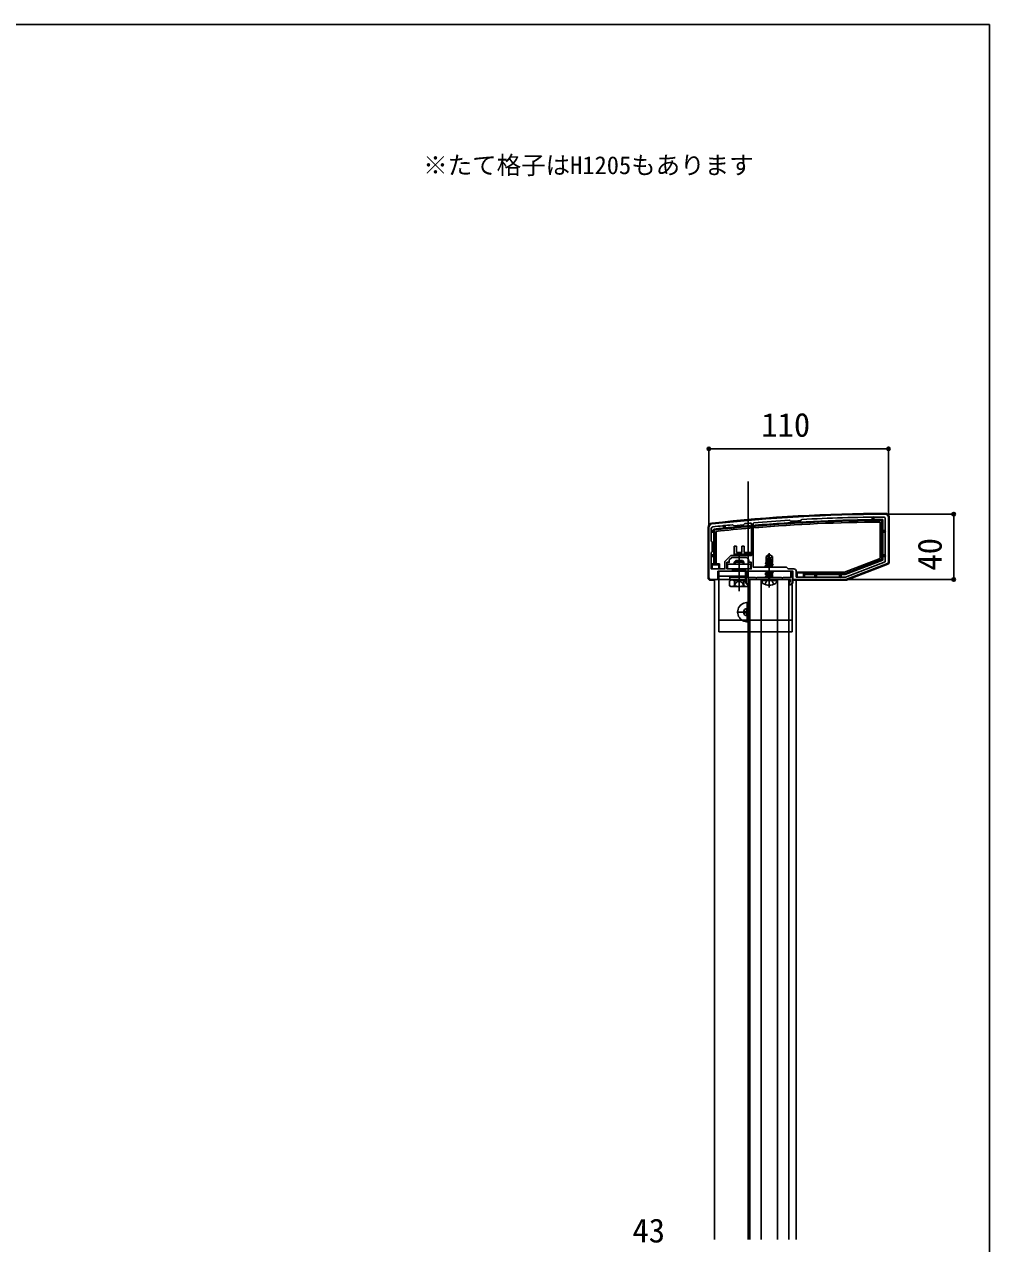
# Model space of a CAD drawing. Units: millimetres, scale not verified. Extents: x -875 to 875, y -1304 to 1296.
# Drawn here: x 284 to 875, y 499 to 1246 of the extents above; entities that cross this region are included whole.
import ezdxf
from ezdxf.enums import TextEntityAlignment as Align

# ---------------------------------------------------------------- set-up
doc = ezdxf.new("R2010")
doc.units = ezdxf.units.MM
doc.header["$LTSCALE"] = 8
for name, color, linetype in [('0-2_USER1', 3, 'Continuous'), ('0-3_YKK_11', 7, 'Continuous'), ('0-4_YKK_12', 2, 'Continuous'), ('0-5_YKK_13', 4, 'Continuous'), ('0-6_YKK_D', 6, 'Continuous'), ('0-7_YKK_ZWAK', 7, 'Continuous')]:
    doc.layers.add(name, color=color, linetype=linetype)
doc.styles.add('ＭＳ ゴシック', font='')
doc.styles.get('ＭＳ ゴシック').set_extended_font_data('MS Gothic')

msp = doc.modelspace()

# ---------------------------------------------------------------- linework, layer by layer
at = {"layer": '0-3_YKK_11'}
for p, q in [((813, 943.8), (813, 916.487)), ((703, 906.8), (703, 937.8)), ((728.874, 940.342), (729.2, 940.043)), ((812.359, 915.553), (787, 905.8))]:
    msp.add_line(p, q, dxfattribs=at)
for points in [[(752.289, 942.076), (752.507, 942.001), (753.057, 941.511), (753.275, 941.436)], [(759.015, 941.771), (759.223, 941.871), (759.713, 942.422), (759.921, 942.522)], [(811, 942.996), (811, 916.638), (786.721, 907.3)], [(729.2, 940.043), (729.2, 920.5), (721.5, 920.5), (716.503, 920.5), (712.8, 916.797), (712.8, 912.3), (704.5, 912.3), (704.5, 922.3), (705, 922.8), (705, 928.8), (704.5, 929.3), (704.5, 937.05)], [(717.369, 939.286), (717.59, 939.218), (718.244, 938.675), (724.218, 939.229), (724.768, 939.892), (724.972, 939.999)], [(755, 912.3), (751.5, 912.3), (750.5, 913.3), (730.2, 913.3), (730.2, 940.179), (730.475, 940.478)], [(787, 905.8), (754.5, 905.8), (754.5, 910.8), (725.5, 910.8), (725.5, 912.3), (729, 912.3), (729, 916.3), (727.5, 916.3), (727.5, 917.8), (726, 919.3), (721.958, 919.3), (721.775, 919.42), (721.225, 919.42), (721.042, 919.3), (717, 919.3), (715.5, 917.8), (715.5, 916.3), (714, 916.3), (714, 912.3), (717.5, 912.3), (717.5, 910.8), (708.5, 910.8), (708.5, 905.8), (704, 905.8)], [(725.8, 904.3), (725.8, 910.8), (726.8, 910.8), (726.8, 907), (731.48, 907), (731.74, 906.85), (732.26, 906.85), (732.52, 907), (739.48, 907), (739.74, 906.85), (740, 906.7), (740.26, 906.85), (740.52, 907), (747.48, 907), (747.74, 906.85), (748.26, 906.85), (748.52, 907), (753.2, 907), (753.2, 910.8), (754.2, 910.8), (754.2, 904.3)], [(753, 905.8), (740, 905.8), (727, 905.8), (727, 904.3), (727.8, 904.3), (727.8, 903.3), (727.3, 902.8)], [(752.7, 902.8), (752.2, 903.3), (752.2, 904.3), (753, 904.3), (753, 905.8)], [(786.721, 907.3), (756.5, 907.3), (756.5, 910.8)]]:
    msp.add_lwpolyline(points, dxfattribs=at)
for centre, radius, start, end in [((814.32, -54.191), 999.997, 90.19062, 96.28878), ((814.322, -54.21), 998.215, 93.56287, 94.81833), ((814.319, -54.177), 997.482, 93.17831, 93.50862), ((814.32, -54.194), 998.2, 90.24824, 93.12403), ((810, 942.996), 1, 360, 90.24824), ((811, 943.8), 2, 0.00001, 90.19061), ((705, 937.8), 2, 96.28876, 180.00001), ((705.5, 937.05), 1, 96.26493, 180.00001), ((814.32, -54.19), 998.195, 95.57372, 96.26494), ((814.314, -54.119), 998.124, 94.91053, 95.13541), ((755, 910.8), 1.5, 0.00001, 89.99999), ((812, 916.487), 1, 291.0375, 359.99997), ((704, 906.8), 1, 180.00001, 269.99999), ((727.3, 904.3), 1.5, 180.00001, 269.99999), ((752.7, 904.3), 1.5, 270.00001, 359.99999)]:
    msp.add_arc(centre, radius, start, end, dxfattribs=at)
at = {"layer": '0-4_YKK_12'}
for p, q in [((727, 965.8), (727, 501.542)), ((721.5, 898.678), (721.5, 920.089)), ((721.5, 902.8), (721.5, 918.332)), ((752, 905.8), (728, 905.8)), ((728, 501.542), (728, 905.8)), ((735, 501.542), (735, 905.8)), ((745.002, 501.542), (745.002, 905.8)), ((752, 501.542), (752, 905.8)), ((756.5, 905.8), (754.5, 905.8)), ((756.5, 501.542), (756.5, 905.8)), ((726.5, 879.5), (726.5, 892.1)), ((728, 885.8), (720.2, 885.8))]:
    msp.add_line(p, q, dxfattribs=at)
msp.add_lwpolyline([(715.75, 905.8), (706.5, 905.8), (706.5, 501.542)], dxfattribs=at)
at = {"layer": '0-5_YKK_13'}
for p, q in [((803, 943.652), (803, 943.152)), ((803, 943.152), (804, 943.152)), ((803, 942.441), (803, 943.152)), ((804, 943.152), (804, 943.652)), ((804, 943.152), (804, 942.452)), ((808, 918.698), (808, 940.985)), ((813.5, 916.487), (813.5, 943.8)), ((702.5, 937.8), (702.5, 906.8)), ((704.8, 935.8), (705.3, 935.8)), ((705.3, 934.8), (704.8, 934.8)), ((706, 935.8), (705.3, 935.8)), ((706, 936.602), (706.5, 936.154)), ((706, 936.602), (706, 935.8)), ((706, 934.8), (706, 935.8)), ((706, 934.8), (706, 920.8)), ((706.5, 915.3), (706.5, 936.154)), ((707.5, 935.256), (707.5, 915.3)), ((712, 937.24), (712, 938.042)), ((713, 938.042), (713, 937.342)), ((728.2, 938.276), (728.2, 938.778)), ((728.2, 938.276), (728.2, 937.272)), ((731.2, 939.034), (731.2, 938.532)), ((731.2, 937.528), (731.2, 938.532)), ((809.5, 935.8), (810.2, 935.8)), ((810.2, 934.8), (809.5, 934.8)), ((810.2, 935.8), (810.2, 934.8)), ((810.7, 935.8), (810.2, 935.8)), ((810.2, 934.8), (810.7, 934.8)), ((718.4, 926.3), (719.9, 926.3)), ((718.4, 920.8), (718.4, 926.3)), ((719.9, 926.3), (719.9, 922.3)), ((723.1, 926.3), (724.6, 926.3)), ((723.1, 922.3), (723.1, 926.3)), ((724.6, 926.3), (724.6, 922.3)), ((704.8, 920.8), (705.3, 920.8)), ((705.3, 919.8), (704.8, 919.8)), ((706, 920.8), (705.3, 920.8)), ((706, 919.8), (706, 920.8)), ((728.4, 921.3), (718.4, 921.3)), ((728.4, 920.8), (718.4, 920.8)), ((719.9, 922.3), (723.1, 922.3)), ((724.6, 922.3), (728.4, 922.3)), ((728.4, 922.3), (728.4, 920.8)), ((737.999, 919.871), (739.823, 921.102)), ((737.999, 916.018), (737.999, 919.871)), ((737.999, 919.871), (738.352, 919.683)), ((738.419, 914.499), (739.823, 920.676)), ((738.929, 914.62), (740, 919.329)), ((740.177, 921.102), (739.823, 921.102)), ((739.823, 920.676), (739.823, 921.102)), ((740, 900.856), (740, 921.929)), ((740, 919.329), (740, 921.102)), ((740, 919.329), (740.177, 921.102)), ((742.001, 919.871), (740.177, 921.102)), ((740.824, 918.865), (742.001, 919.871)), ((742.001, 916.428), (742.001, 919.871)), ((809.5, 920.8), (810.2, 920.8)), ((810.2, 919.8), (809.5, 919.8)), ((810.2, 920.8), (810.2, 919.8)), ((810.7, 920.8), (810.2, 920.8)), ((810.2, 919.8), (810.7, 919.8)), ((704.5, 912.6), (704.5, 915.3)), ((704.5, 915.3), (706, 915.3)), ((705, 914.8), (704.5, 915.3)), ((705, 912.3), (705, 914.8)), ((707.5, 915.3), (706.5, 915.3)), ((707.5, 915.3), (709.5, 915.3)), ((709, 914.8), (709, 912.3)), ((709.5, 915.3), (709.5, 912.3)), ((718.5, 916.5), (719.5, 917.5)), ((718.5, 916.5), (718.5, 915.2)), ((718.5, 912.3), (718.5, 911.6)), ((718.5, 911.6), (718.962, 910.8)), ((719.04, 917.04), (719.04, 915.2)), ((719.04, 912.3), (719.04, 910.8)), ((723.5, 917.5), (719.5, 917.5)), ((724.5, 916.5), (723.5, 917.5)), ((723.96, 917.04), (723.96, 915.2)), ((723.96, 912.3), (723.96, 910.8)), ((724.5, 911.6), (724.038, 910.8)), ((724.5, 915.2), (724.5, 916.5)), ((724.5, 911.6), (724.5, 912.3)), ((737.528, 914.098), (742.472, 914.922)), ((742.472, 914.804), (737.528, 913.981)), ((737.528, 913.981), (737.528, 914.098)), ((737.528, 913.981), (738.176, 913.607)), ((737.646, 915.814), (738.352, 915.951)), ((737.646, 915.56), (737.646, 915.814)), ((737.646, 915.56), (738.352, 915.677)), ((737.646, 915.56), (738.176, 915.255)), ((737.999, 916.511), (738.352, 916.511)), ((738.176, 915.255), (738.356, 915.295)), ((738.176, 914.472), (738.176, 915.255)), ((738.176, 913.607), (741.824, 914.431)), ((738.176, 913.3), (738.176, 913.607)), ((738.935, 914.643), (741.824, 915.296)), ((739.122, 915.468), (741.824, 916.079)), ((739.201, 915.817), (742.236, 916.316)), ((739.273, 916.13), (741.234, 916.511)), ((739.359, 916.511), (742.001, 916.511)), ((740.283, 913.3), (741.824, 913.648)), ((742.236, 916.316), (741.824, 916.079)), ((741.824, 915.296), (741.824, 916.079)), ((742.472, 914.922), (741.824, 915.296)), ((742.472, 914.804), (741.824, 914.431)), ((741.824, 913.648), (741.824, 914.431)), ((742.427, 913.3), (741.824, 913.648)), ((742.001, 916.428), (742.236, 916.316)), ((742.472, 914.804), (742.472, 914.922)), ((787.231, 905.353), (812.538, 915.087)), ((704, 905.3), (704.5, 905.3)), ((704.5, 905.3), (704.5, 905.8)), ((705, 905.392), (705, 905.8)), ((706.5, 905.392), (705, 905.392)), ((708.5, 905.8), (708.5, 910.8)), ((708.5, 910.8), (709, 910.8)), ((709, 910.8), (709, 905.8)), ((754, 910.8), (709, 910.8)), ((709, 910.8), (709.5, 910.8)), ((725.5, 907.8), (709, 907.8)), ((715.75, 905.8), (709, 905.8)), ((709, 905.8), (709, 873.8)), ((709.5, 910.8), (754.5, 910.8)), ((716.5, 905.5), (715.726, 905.053)), ((715.727, 901.946), (715.727, 905.053)), ((725.5, 907.8), (715.75, 907.8)), ((715.75, 907), (715.75, 905.5)), ((715.75, 905.5), (725.5, 905.5)), ((718.613, 901.946), (718.613, 905.053)), ((724.387, 901.946), (724.387, 905.053)), ((725.5, 904.3), (725.5, 910.8)), ((727.75, 904.5), (728, 904.5)), ((735.396, 905.211), (735.499, 905.8)), ((735.396, 905.211), (735.598, 904.064)), ((735.396, 905.211), (744.604, 905.211)), ((735.499, 905.8), (744.501, 905.8)), ((737.528, 910.685), (737.528, 910.802)), ((738.22, 910.8), (737.528, 910.685)), ((737.528, 910.685), (738.176, 910.311)), ((737.528, 909.155), (742.472, 909.979)), ((742.472, 909.861), (737.528, 909.037)), ((737.528, 909.037), (737.528, 909.155)), ((737.528, 909.037), (738.176, 908.663)), ((737.528, 907.507), (742.472, 908.331)), ((742.472, 908.213), (737.528, 907.389)), ((737.528, 907.507), (738.176, 907.88)), ((737.528, 907.389), (737.528, 907.507)), ((737.528, 907.389), (738.176, 907.015)), ((738.176, 910.311), (740.341, 910.8)), ((738.176, 909.528), (738.176, 910.311)), ((738.176, 908.663), (741.824, 909.487)), ((738.176, 907.88), (741.824, 908.704)), ((738.176, 907.88), (738.176, 908.663)), ((738.176, 907.015), (741.824, 907.839)), ((738.176, 907), (738.176, 907.015)), ((741.824, 907.057), (741.637, 907)), ((741.824, 910.352), (741.824, 910.8)), ((742.472, 909.979), (741.824, 910.352)), ((742.472, 909.861), (741.824, 909.487)), ((741.824, 908.704), (741.824, 909.487)), ((742.472, 908.331), (741.824, 908.704)), ((742.472, 908.213), (741.824, 907.839)), ((741.824, 907.057), (741.824, 907.839)), ((741.922, 907), (741.824, 907.057)), ((742.472, 909.861), (742.472, 909.979)), ((742.472, 908.213), (742.472, 908.331)), ((744.604, 905.211), (744.402, 904.064)), ((744.604, 905.211), (744.501, 905.8)), ((752, 904.5), (752.25, 904.5)), ((752.25, 904.3), (752, 904.3)), ((752.25, 904.3), (752.25, 904.5)), ((754.5, 910.8), (754.5, 905.3)), ((754.5, 905.3), (756.5, 905.3)), ((756.5, 910.3), (761.5, 910.3)), ((756.5, 907.6), (756.5, 910.3)), ((756.5, 910.3), (757, 909.8)), ((756.5, 905.3), (756.5, 905.8)), ((757, 907.3), (757, 909.8)), ((757, 909.8), (761, 909.8)), ((757, 905.392), (757, 905.8)), ((761, 905.392), (757, 905.392)), ((761, 905.8), (761, 905.392)), ((761.5, 909.3), (761.5, 910.3)), ((761.5, 908.8), (761.5, 907.3)), ((761.5, 905.8), (761.5, 905.3)), ((761.5, 905.3), (786.944, 905.3)), ((768, 908.1), (768, 908.8)), ((769, 908.8), (769, 908.1)), ((783, 908.1), (783, 908.8)), ((784, 908.8), (784, 908.1)), ((716.5, 901.5), (715.726, 901.946)), ((716.5, 901.5), (726.5, 901.5)), ((726.5, 901.5), (727.273, 901.946)), ((727.273, 901.946), (727.273, 902.5)), ((727.3, 902.5), (728, 902.5)), ((752, 902.5), (752.7, 902.5)), ((754, 902.8), (754, 873.8)), ((724, 886.15), (724, 885.45)), ((725.65, 886.15), (724, 886.15)), ((725.65, 885.45), (724, 885.45)), ((726.85, 888.3), (726.15, 888.3)), ((726.15, 888.3), (726.15, 886.65)), ((726.15, 884.95), (726.15, 883.3)), ((726.85, 883.3), (726.15, 883.3)), ((726.85, 888.3), (726.85, 886.65)), ((726.85, 884.95), (726.85, 883.3)), ((728, 886.15), (727.35, 886.15)), ((728, 885.45), (727.35, 885.45)), ((754, 880.8), (709, 880.8)), ((754, 873.8), (709, 873.8))]:
    msp.add_line(p, q, dxfattribs=at)
for points in [[(809.5, 917.668), (809.5, 919.8), (809.5, 920.8), (809.5, 934.8), (809.5, 935.8), (809.5, 942.494), (809, 941.991), (809, 918.012)], [(705.3, 935.8), (705.3, 934.8), (706, 934.8)], [(712, 938.542), (712, 938.042), (713, 938.042), (713, 938.542)], [(705.3, 920.8), (705.3, 919.8), (706, 919.8)], [(706, 919.8), (706, 915.3), (706.5, 915.3)], [(738.352, 914.685), (738.352, 919.683), (739.823, 920.676)], [(740, 919.455), (740.824, 918.865), (741.059, 916.511)], [(761.5, 910.3), (786.164, 910.3), (808, 918.698)], [(705, 914.8), (709, 914.8), (709.5, 915.3)], [(718.5, 916.5), (721.5, 916.5), (724.5, 916.5)], [(718.5, 911.6), (721.5, 911.6), (724.5, 911.6)], [(737.528, 914.098), (738.176, 914.472), (738.401, 914.523)], [(737.646, 915.814), (738.176, 916.12), (738.352, 916.16)], [(786.443, 908.8), (809.5, 917.668), (809, 918.012), (786.35, 909.3)], [(715.75, 907.8), (715.75, 907), (725.5, 907)], [(718.45, 901.497), (719.6, 903.855), (721.5, 904.865)], [(724.55, 901.497), (723.4, 903.855), (721.5, 904.865)], [(725.797, 910.8), (754.5, 910.8), (754.5, 904.3)], [(728, 904.3), (727.75, 904.3), (727.75, 904.5)], [(737.293, 902.764), (738.652, 905.491), (740, 906.207)], [(737.528, 909.155), (738.176, 909.528), (741.824, 910.352)], [(742.707, 902.764), (741.348, 905.491), (740, 906.207)], [(761.5, 910.3), (761, 909.8), (761, 907.3)], [(769, 907.6), (769, 908.1), (768, 908.1), (768, 907.6)], [(784, 907.6), (784, 908.1), (783, 908.1), (783, 907.6)]]:
    msp.add_lwpolyline(points, dxfattribs=at)
for points in [[(728.5, 915.2), (714.5, 915.2), (714.5, 912.3), (728.5, 912.3)], [(761.5, 908.8), (768, 908.8), (769, 908.8), (783, 908.8), (784, 908.8), (786.443, 908.8), (786.35, 909.3), (761.5, 909.3)]]:
    msp.add_lwpolyline(points, close=True, dxfattribs=at)
for centre, radius, start, end in [((814.32, -54.194), 1000.5, 90.19063, 96.28877), ((814.32, -54.194), 996.7, 90.65078, 94.78377), ((814.32, -54.194), 996.2, 90.306, 94.78618), ((814.32, -54.194), 995.2, 90.36388, 94.791), ((814.32, -54.194), 996.7, 90.59329, 90.65078), ((803.5, 943.652), 0.5, 90, 180), ((803.5, 943.652), 0.5, 0, 90), ((814.32, -54.194), 996.7, 90.27711, 90.59329), ((811, 943.8), 2.5, 0, 90.19063), ((705, 937.8), 2.5, 96.28877, 180), ((704.8, 935.3), 0.5, 90, 180), ((704.8, 935.3), 0.5, 180, 270), ((814.32, -54.194), 996.7, 95.89232, 96.23918), ((814.32, -54.194), 996.2, 94.95935, 96.21339), ((814.32, -54.194), 995.2, 94.96435, 96.16175), ((712.5, 938.542), 0.5, 90, 180), ((814.32, -54.194), 996.7, 95.83453, 95.89232), ((712.5, 938.542), 0.5, 0, 90), ((814.32, -54.194), 996.7, 94.95686, 95.83453), ((810.7, 935.3), 0.5, 0, 90), ((810.7, 935.3), 0.5, 270, 0), ((704.8, 920.3), 0.5, 90, 180), ((704.8, 920.3), 0.5, 180, 270), ((810.7, 920.3), 0.5, 0, 90), ((810.7, 920.3), 0.5, 270, 0), ((738.644, 914.685), 0.292, 180, 347.19096), ((812, 916.487), 1.5, 291.03751, 0), ((704, 906.8), 1.5, 180, 270), ((717.17, 902.944), 2.556, 55.61708, 124.38292), ((721.5, 895.946), 9.554, 90, 107.58724), ((721.5, 895.946), 9.554, 72.41276, 90), ((725.83, 902.944), 2.556, 97.4212, 124.38292), ((727.3, 904.3), 1.8, 180, 270), ((727.75, 905.05), 0.75, 70.52742, 270), ((727.75, 905.05), 0.55, 62.96235, 270), ((736.641, 904.248), 1.059, 190, 239.36409), ((743.359, 904.248), 1.059, 300.63591, 350), ((752.25, 905.05), 0.75, 270, 109.47209), ((752.25, 905.05), 0.55, 270, 117.03694), ((752.7, 904.3), 1.8, 270, 0), ((768.5, 907.6), 0.5, 180, 270), ((768.5, 907.6), 0.5, 270, 0), ((783.5, 907.6), 0.5, 180, 270), ((783.5, 907.6), 0.5, 270, 0), ((786.944, 906.1), 0.8, 270, 291.03751), ((717.17, 904.055), 2.556, 235.61708, 304.38292), ((721.5, 911.053), 9.554, 252.41276, 287.58724), ((725.83, 904.055), 2.556, 235.61708, 304.38292), ((740, 909.92), 7.651, 239.36409, 300.63591), ((726.5, 885.8), 5.9, 75.27147, 284.72853), ((726.5, 885.8), 2.25, 48.18922, 311.81078), ((725.65, 886.65), 0.5, 270, 0), ((725.65, 884.95), 0.5, 0, 90), ((727.35, 886.65), 0.5, 180, 270), ((727.35, 884.95), 0.5, 90, 180)]:
    msp.add_arc(centre, radius, start, end, dxfattribs=at)
for centre, start_param, end_param in [((705, 905.361), 4.712389, 6.2831853), ((757, 905.361), 4.712389, 6.2831853), ((761, 905.361), 3.1415927, 4.712389)]:
    msp.add_ellipse(centre, major_axis=(-0.5, 0), ratio=0.061163, start_param=start_param, end_param=end_param, dxfattribs=at)
at = {"layer": '0-6_YKK_D'}
for p, q in [((703, 938.8), (703, 986.8)), ((813, 985.8), (703, 985.8)), ((813, 944.8), (813, 986.8)), ((811.993, 945.8), (854, 945.8)), ((853, 945.8), (853, 905.8)), ((787.944, 905.8), (854, 905.8))]:
    msp.add_line(p, q, dxfattribs=at)
for centre in [(703, 985.8), (813, 985.8), (853, 945.8), (853, 905.8)]:
    msp.add_circle(centre, 1.075, dxfattribs=at)
at = {"layer": '0-7_YKK_ZWAK'}
msp.add_line((-875, 1245.8), (875, 1245.8), dxfattribs=at)
msp.add_lwpolyline([(-875, -1304.2), (875, -1304.2), (875, 1245.8)], dxfattribs=at)

# ---------------------------------------------------------------- texts
at = {"layer": '0-2_USER1', "style": 'ＭＳ ゴシック'}
msp.add_text('※たて格子はH1205もあります', height=11, dxfattribs=at).set_placement((527.955, 1150.76), align=Align.BOTTOM_LEFT)
at = {"layer": '0-6_YKK_D', "style": 'ＭＳ ゴシック'}
for s, p in [('110', (735.159, 988.8)), ('43', (656.182, 495.301))]:
    msp.add_text(s, height=14.66, dxfattribs=at).set_placement(p, align=Align.BOTTOM_LEFT)
msp.add_text('40', height=14.66, rotation=90, dxfattribs=at).set_placement((850, 911.255), align=Align.BOTTOM_LEFT)

doc.saveas('drawing.dxf')
